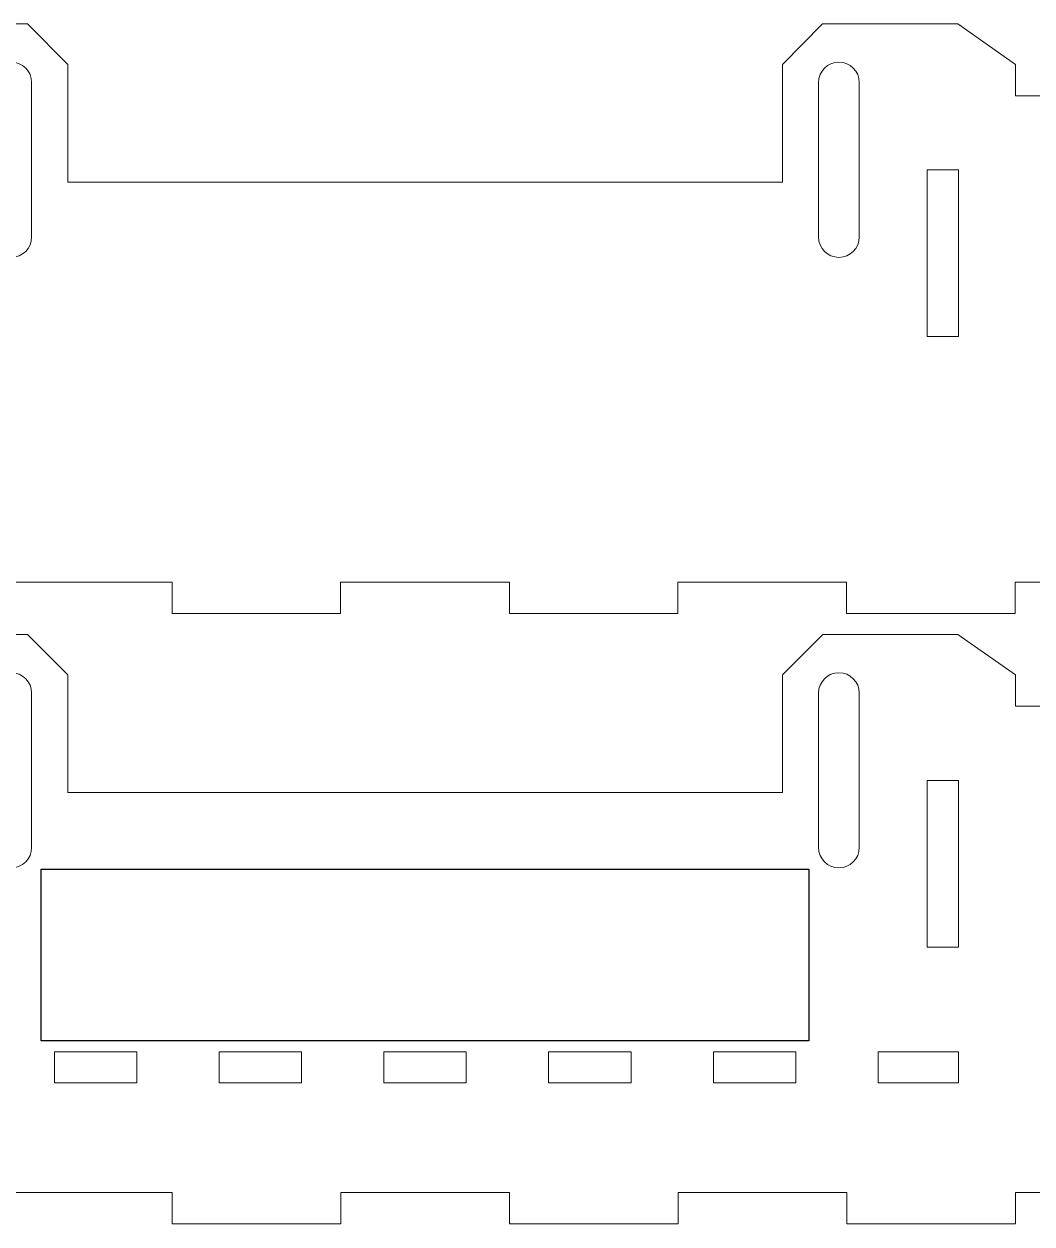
# Model space of a CAD drawing. Header units: millimetres. Extents: x -102 to 579, y -399 to 127.
# Drawn here: x 36.7 to 199.9, y -67.3 to 127 of the extents above; entities that cross this region are included whole.
import ezdxf

# ---------------------------------------------------------------- set-up
doc = ezdxf.new("R2010")
doc.units = ezdxf.units.MM
doc.header["$MEASUREMENT"] = 0
doc.layers.add('Layer 1', color=7, linetype='Continuous')
picture_1 = doc.add_image_def('image1.png', size_in_pixel=(1353, 303))

# ---------------------------------------------------------------- blocks, each defined once
blk = doc.blocks.new('block 37')
at = {"layer": 'Layer 1', "color": 7, "lineweight": 5, "true_color": 0xffffff}
blk.add_lwpolyline([(165.97, 127), (159.45, 120.47)], dxfattribs=at)
blk = doc.blocks.new('block 38')
at = {"layer": 'Layer 1', "color": 7, "lineweight": 5, "true_color": 0xffffff}
for points in [[(159.45, 120.47), (159.45, 101.42), (43.75, 101.42), (43.75, 120.47), (37.22, 127), (15.37, 127)], [(33.32, 36.65), (60.63, 36.65), (60.63, 31.57), (87.93, 31.57), (87.93, 36.65), (115.24, 36.65), (115.24, 31.57), (142.54, 31.57), (142.54, 36.65), (169.85, 36.65), (169.85, 31.57), (197.15, 31.57), (197.15, 36.65), (224.46, 36.65)], [(224.48, 115.39), (197.18, 115.39), (197.18, 120.47), (187.83, 127), (165.97, 127)]]:
    blk.add_lwpolyline(points, dxfattribs=at)
blk = doc.blocks.new('block 39')
at = {"layer": 'Layer 1', "color": 7, "lineweight": 5, "true_color": 0xffffff}
blk.add_open_spline([(31.3, 117.52), (31.3, 119.35), (32.78, 120.82), (34.6, 120.82), (36.42, 120.82), (37.9, 119.35), (37.9, 117.52), (37.9, 117.52), (37.9, 92.52), (37.9, 92.52), (37.9, 90.7), (36.42, 89.22), (34.6, 89.22), (32.78, 89.22), (31.3, 90.7), (31.3, 92.52), (31.3, 92.52), (31.3, 117.52), (31.3, 117.52)], degree=3, knots=[0, 0, 0, 0, 1, 1, 1, 2, 2, 2, 3, 3, 3, 4, 4, 4, 5, 5, 5, 6, 6, 6, 6], dxfattribs=at)
blk = doc.blocks.new('block 40')
at = {"layer": 'Layer 1', "color": 7, "lineweight": 5, "true_color": 0xffffff}
blk.add_open_spline([(165.3, 117.52), (165.3, 119.35), (166.78, 120.82), (168.6, 120.82), (170.42, 120.82), (171.9, 119.35), (171.9, 117.52), (171.9, 117.52), (171.9, 92.52), (171.9, 92.52), (171.9, 90.7), (170.42, 89.22), (168.6, 89.22), (166.78, 89.22), (165.3, 90.7), (165.3, 92.52), (165.3, 92.52), (165.3, 117.52), (165.3, 117.52)], degree=3, knots=[0, 0, 0, 0, 1, 1, 1, 2, 2, 2, 3, 3, 3, 4, 4, 4, 5, 5, 5, 6, 6, 6, 6], dxfattribs=at)
blk = doc.blocks.new('block 41')
at = {"layer": 'Layer 1', "color": 7, "lineweight": 5, "true_color": 0xffffff}
blk.add_lwpolyline([(187.96, 76.39), (187.96, 103.39), (182.88, 103.39), (182.88, 76.39), (187.96, 76.39)], dxfattribs=at)
blk = doc.blocks.new('block 34')
at = {"layer": 'Layer 1'}
for name in ['block 38', 'block 37', 'block 39', 'block 40', 'block 41']:
    blk.add_blockref(name, (0, 0), dxfattribs=at)
blk = doc.blocks.new('block 44')
at = {"layer": 'Layer 1', "color": 7, "lineweight": 5, "true_color": 0xffffff}
blk.add_open_spline([(171.9, 18.68), (171.9, 20.5), (170.42, 21.98), (168.6, 21.98), (166.78, 21.98), (165.3, 20.5), (165.3, 18.68), (165.3, 18.68), (165.3, -6.32), (165.3, -6.32), (165.3, -8.15), (166.78, -9.62), (168.6, -9.62), (170.42, -9.62), (171.9, -8.15), (171.9, -6.32), (171.9, -6.32), (171.9, 18.68), (171.9, 18.68)], degree=3, knots=[0, 0, 0, 0, 1, 1, 1, 2, 2, 2, 3, 3, 3, 4, 4, 4, 5, 5, 5, 6, 6, 6, 6], dxfattribs=at)
blk = doc.blocks.new('block 45')
at = {"layer": 'Layer 1', "color": 7, "lineweight": 5, "true_color": 0xffffff}
blk.add_open_spline([(31.3, -6.32), (31.3, -8.15), (32.78, -9.62), (34.6, -9.62), (36.42, -9.62), (37.9, -8.15), (37.9, -6.32), (37.9, -6.32), (37.9, 18.68), (37.9, 18.68), (37.9, 20.5), (36.42, 21.98), (34.6, 21.98), (32.78, 21.98), (31.3, 20.5), (31.3, 18.68), (31.3, 18.68), (31.3, -6.32), (31.3, -6.32)], degree=3, knots=[0, 0, 0, 0, 1, 1, 1, 2, 2, 2, 3, 3, 3, 4, 4, 4, 5, 5, 5, 6, 6, 6, 6], dxfattribs=at)
blk = doc.blocks.new('block 46')
at = {"layer": 'Layer 1', "color": 7, "lineweight": 5, "true_color": 0xffffff}
for points in [[(197.18, -62.19), (224.49, -62.19)], [(224.46, 16.55), (197.18, 16.55), (197.18, 21.63), (187.83, 28.15), (165.98, 28.15), (159.45, 21.63), (159.45, 2.58), (43.75, 2.58), (43.75, 21.63), (37.23, 28.15), (15.37, 28.15)], [(33.35, -62.19), (60.66, -62.19), (60.66, -67.27), (87.96, -67.27), (87.96, -62.19), (115.27, -62.19), (115.27, -67.27), (142.57, -67.27), (142.57, -62.19), (169.88, -62.19), (169.88, -67.27), (197.18, -67.27), (197.18, -62.19)]]:
    blk.add_lwpolyline(points, dxfattribs=at)
blk = doc.blocks.new('block 47')
at = {"layer": 'Layer 1', "color": 7, "lineweight": 5, "true_color": 0xffffff}
blk.add_lwpolyline([(187.96, 4.55), (187.96, -22.45), (182.88, -22.45), (182.88, 4.55), (187.96, 4.55)], dxfattribs=at)
blk = doc.blocks.new('block 48')
at = {"layer": 'Layer 1', "color": 7, "lineweight": 5, "true_color": 0xffffff}
blk.add_lwpolyline([(187.96, -44.41), (174.94, -44.41), (174.94, -39.41), (187.96, -39.41), (187.96, -44.41)], dxfattribs=at)
blk = doc.blocks.new('block 49')
at = {"layer": 'Layer 1', "color": 7, "lineweight": 5, "true_color": 0xffffff}
blk.add_lwpolyline([(54.93, -44.41), (41.59, -44.41), (41.59, -39.41), (54.93, -39.41), (54.93, -44.41)], dxfattribs=at)
blk = doc.blocks.new('block 50')
at = {"layer": 'Layer 1', "color": 7, "lineweight": 5, "true_color": 0xffffff}
blk.add_lwpolyline([(81.6, -44.41), (68.26, -44.41), (68.26, -39.41), (81.6, -39.41), (81.6, -44.41)], dxfattribs=at)
blk = doc.blocks.new('block 51')
at = {"layer": 'Layer 1', "color": 7, "lineweight": 5, "true_color": 0xffffff}
blk.add_lwpolyline([(108.27, -44.41), (94.93, -44.41), (94.93, -39.41), (108.27, -39.41), (108.27, -44.41)], dxfattribs=at)
blk = doc.blocks.new('block 52')
at = {"layer": 'Layer 1', "color": 7, "lineweight": 5, "true_color": 0xffffff}
blk.add_lwpolyline([(161.61, -44.41), (148.27, -44.41), (148.27, -39.41), (161.61, -39.41), (161.61, -44.41)], dxfattribs=at)
blk = doc.blocks.new('block 53')
at = {"layer": 'Layer 1', "color": 7, "lineweight": 5, "true_color": 0xffffff}
blk.add_lwpolyline([(134.94, -44.41), (121.6, -44.41), (121.6, -39.41), (134.94, -39.41), (134.94, -44.41)], dxfattribs=at)
blk = doc.blocks.new('block 42')
at = {"layer": 'Layer 1'}
for name in ['block 46', 'block 45', 'block 44', 'block 47', 'block 49', 'block 50', 'block 51', 'block 53', 'block 52', 'block 48']:
    blk.add_blockref(name, (0, 0), dxfattribs=at)

msp = doc.modelspace()

# ---------------------------------------------------------------- block references
at = {"layer": 'Layer 1'}
for name in ['block 34', 'block 42']:
    msp.add_blockref(name, (0, 0), dxfattribs=at)

# ---------------------------------------------------------------- pictures from other files: only their frames are drawn
image = msp.add_image(picture_1, insert=(39.45, -37.64), size_in_units=(124.3, 27.84), dxfattribs=at)

doc.saveas('drawing.dxf')
